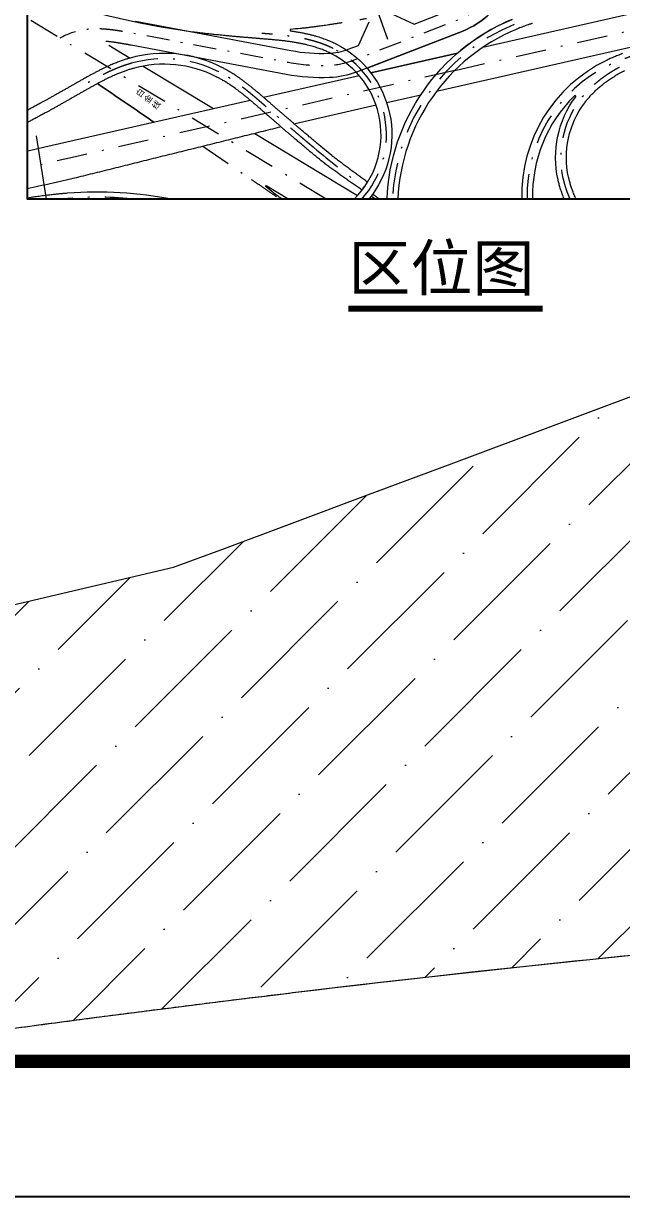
# Model space of a CAD drawing. Header units: millimetres. Extents: x 684779 to 686470, y 2544898 to 2545979.
# Drawn here: x 685716.6 to 685751.4, y 2545150.1 to 2545218.4 of the extents above; entities that cross this region are included whole.
import ezdxf

# ---------------------------------------------------------------- set-up
doc = ezdxf.new("R2010")
doc.units = ezdxf.units.MM
doc.linetypes.add('DASHDOT', pattern=[25.4, 12.7, -6.35, 0, -6.35])
doc.linetypes.add('DASHED', pattern=[0.75, 0.5, -0.25])
for name, color, linetype in [('DIM_SYMB', 3, 'Continuous'), ('PUB_TEXT', 7, 'Continuous'), ('PUB_TITLE', 4, 'Continuous')]:
    doc.layers.add(name, color=color, linetype=linetype)
for name, color, linetype, lineweight in [('JT-道路中线', 7, 'DASHDOT', 5), ('JT-道路红线', 7, 'Continuous', 5), ('YD-G1-TC', 90, 'Continuous', 5)]:
    doc.layers.add(name, color=color, linetype=linetype, lineweight=lineweight)
doc.styles.get("Standard").update_dxf_attribs({"font": ''})
doc.styles.add('宋体', font='')
doc.styles.get('Standard').set_extended_font_data('SimSun')
doc.styles.get('宋体').set_extended_font_data('SimSun')

# ---------------------------------------------------------------- blocks, each defined once
blk = doc.blocks.new('图框')
at = {"layer": 'PUB_TITLE', "color": 14}
blk.add_lwpolyline([(-2490, -114031), (123660, -114031), (123660, -24931), (-2490, -24931)], close=True, dxfattribs=at)
at = {"layer": 'PUB_TITLE', "color": 14, "const_width": 236}
blk.add_lwpolyline([(3409, -111671), (121299, -111671), (121299, -27291), (3409, -27291)], close=True, dxfattribs=at)
blk = doc.blocks.new('EFDGHBFHFGBFGBFG')
blk.add_lwpolyline([(689271.598, 2544931.071), (690048.276, 2544931.071), (690048.276, 2544331.059), (689271.598, 2544331.059)], close=True)
at = {"layer": 'JT-道路中线', "color": 1, "ltscale": 2}
blk.add_lwpolyline([(689287.334, 2544738.383), (689549.624, 2544506.432, -0.1259077), (689562.151, 2544487.971), (689572.9, 2544458.126)], format="xyb", dxfattribs=at)
at = {"layer": 'JT-道路中线', "color": 1, "ltscale": 1.5, "flags": 128}
blk.add_lwpolyline([(690048.276, 2544671.43), (689978.788, 2544642.097, 0.002727), (689977.986, 2544641.753), (689821.479, 2544573.665, -0.0058133), (689820.193, 2544573.124), (689673.186, 2544513.194, 0.131401), (689652.595, 2544497.592), (689648.341, 2544492.124, -0.1022041), (689629.639, 2544480.066), (689541.404, 2544445.948, -0.0825214), (689522.142, 2544441.957, -0.0565158), (689488.432, 2544444.432), (689359.477, 2544468.724), (689359.231, 2544468.771, 0.000075), (689358.248, 2544468.956, 0.000175), (689357.266, 2544469.14, 0.000275), (689356.283, 2544469.324, 0.000375), (689355.299, 2544469.506, 0.000475), (689354.316, 2544469.687, 0.000575), (689353.332, 2544469.865, 0.000675), (689352.348, 2544470.042, 0.000775), (689351.363, 2544470.215, 0.000875), (689350.377, 2544470.385, 0.000975), (689349.391, 2544470.551, 0.001075), (689348.404, 2544470.714, 0.001175), (689347.417, 2544470.872, 0.001275), (689346.429, 2544471.025, 0.001375), (689345.44, 2544471.172, 0.001475), (689344.45, 2544471.315, 0.001575), (689343.459, 2544471.451, 0.001675), (689342.468, 2544471.58, 0.001775), (689341.475, 2544471.703, 0.001875), (689340.482, 2544471.819, 0.001975), (689339.488, 2544471.927, 0.002075), (689338.493, 2544472.027, 0.002175), (689337.497, 2544472.118, 0.002275), (689336.5, 2544472.201, 0.002375), (689335.503, 2544472.274, 0.002475), (689334.505, 2544472.338, 0.002575), (689333.507, 2544472.391, 0.002675), (689332.507, 2544472.434, 0.002775), (689331.508, 2544472.467, 0.002875), (689330.508, 2544472.487, 0.002975), (689329.508, 2544472.497, 0.003075), (689328.508, 2544472.494, 0.003175), (689327.508, 2544472.478, 0.003275), (689326.509, 2544472.45, 0.003375), (689325.51, 2544472.408, 0.003475), (689324.511, 2544472.353, 0.003575), (689323.514, 2544472.284, 0.003675), (689322.517, 2544472.2, 0.003775), (689321.522, 2544472.101, 0.003875), (689320.529, 2544471.987, 0.003975), (689319.537, 2544471.858, 0.004075), (689318.548, 2544471.712, 0.0014024), (689318.213, 2544471.659, 0.0003253), (689318.136, 2544471.647, 0.0872514), (689298.51, 2544464.813)], format="xyb", dxfattribs=at)
at = {"layer": 'JT-道路中线', "color": 1, "ltscale": 2, "flags": 128}
for points in [[(689626.57, 2544437.993), (690048.276, 2544533.954)], [(689519.645, 2544331.059), (689271.598, 2544481.09)], [(689626.57, 2544437.993), (689604.504, 2544432.972), (689579.828, 2544427.357), (689577.168, 2544426.752), (689514.2, 2544412.423), (689429.859, 2544393.231), (689308.977, 2544365.724), (689271.598, 2544357.083)], [(689417.367, 2544374.923), (689457.648, 2544347.358)]]:
    blk.add_lwpolyline(points, dxfattribs=at)
for points in [[(689944.759, 2544490.702, -0.0002125), (689942.208, 2544489.975, -0.0002623), (689939.429, 2544489.186, -0.0002778), (689936.788, 2544488.439, -0.0002778), (689934.378, 2544487.761, -0.0002778), (689932.147, 2544487.135, -0.0002778), (689930.059, 2544486.552, -0.0002778), (689928.09, 2544486.005, -0.0002778), (689926.221, 2544485.488, -0.0002778), (689924.44, 2544484.997, -0.0002778), (689922.733, 2544484.528, -0.0002778), (689921.093, 2544484.081, -0.0002778), (689919.513, 2544483.651, -0.0002778), (689917.985, 2544483.237, -0.0002778), (689916.506, 2544482.838, -0.0002778), (689915.07, 2544482.453, -0.0001389), (689914.368, 2544482.265, -0.0105525), (689861.073, 2544469.222, -0.0001336), (689860.39, 2544469.07, -0.0002672), (689858.994, 2544468.761, -0.0002672), (689857.555, 2544468.444, -0.0002672), (689856.068, 2544468.119, -0.0002672), (689854.528, 2544467.783, -0.0002672), (689852.93, 2544467.436, -0.0002672), (689851.267, 2544467.077, -0.0002672), (689849.528, 2544466.704, -0.0002672), (689847.705, 2544466.315, -0.0002672), (689845.782, 2544465.907, -0.0002672), (689843.742, 2544465.476, -0.0002672), (689841.56, 2544465.017, -0.0002672), (689839.202, 2544464.524, -0.0002672), (689836.618, 2544463.987, -0.0002524), (689833.897, 2544463.424, -0.0002227), (689831.175, 2544462.864, -0.000193), (689828.453, 2544462.306, -0.0001633), (689825.73, 2544461.75, -0.0001336), (689823.007, 2544461.195, -0.0001039), (689820.284, 2544460.642, -0.0000742), (689817.561, 2544460.09, -0.0000445), (689814.837, 2544459.538, -0.0000148), (689812.114, 2544458.987, 0.0001936), (689808.835, 2544458.323, 0.0005807), (689805.558, 2544457.653, 0.0009679), (689802.283, 2544456.974, 0.001355), (689799.011, 2544456.279, 0.0017421), (689795.743, 2544455.564, 0.0021293), (689792.481, 2544454.824, 0.0025164), (689789.226, 2544454.053, 0.0029036), (689785.98, 2544453.248, 0.0032907), (689782.744, 2544452.402, 0.0034844), (689779.681, 2544451.557, 0.0034844), (689776.897, 2544450.747, 0.0034844), (689774.331, 2544449.961, 0.0034843), (689771.942, 2544449.193, 0.0034843), (689769.7, 2544448.437, 0.0034843), (689767.583, 2544447.691, 0.0034843), (689765.575, 2544446.951, 0.0034843), (689763.663, 2544446.216, 0.0034843), (689761.835, 2544445.484, 0.0034843), (689760.085, 2544444.755, 0.0034843), (689758.403, 2544444.027, 0.0034843), (689756.785, 2544443.299, 0.0034844), (689755.225, 2544442.572, 0.0017423), (689754.466, 2544442.207, 0.2946846), (689686.761, 2544331.059, 0.2946846)], [(689675.894, 2544476.274, 0.2907635), (689574.79, 2544331.059, 0.2907635)], [(689525.678, 2544456.121, 0.0003253), (689525.585, 2544456.167, 0.00185), (689525.051, 2544456.432, 0.004275), (689523.789, 2544457.038, 0.004175), (689522.517, 2544457.622, 0.004075), (689521.235, 2544458.186, 0.003975), (689519.945, 2544458.728, 0.003875), (689518.646, 2544459.251, 0.003775), (689517.339, 2544459.753, 0.003675), (689516.025, 2544460.236, 0.003575), (689514.704, 2544460.7, 0.003475), (689513.377, 2544461.145, 0.003375), (689512.044, 2544461.572, 0.003275), (689510.705, 2544461.981, 0.003175), (689509.361, 2544462.373, 0.003075), (689508.012, 2544462.748, 0.002975), (689506.659, 2544463.107, 0.002875), (689505.301, 2544463.45, 0.002775), (689503.94, 2544463.777, 0.002675), (689502.576, 2544464.09, 0.002575), (689501.208, 2544464.388, 0.002475), (689499.837, 2544464.673, 0.002375), (689498.463, 2544464.944, 0.002275), (689497.087, 2544465.202, 0.002175), (689495.709, 2544465.448, 0.002075), (689494.329, 2544465.683, 0.001975), (689492.947, 2544465.906, 0.001875), (689491.563, 2544466.118, 0.001775), (689490.178, 2544466.321, 0.001675), (689488.791, 2544466.514, 0.001575), (689487.403, 2544466.697, 0.001475), (689486.014, 2544466.873, 0.001375), (689484.624, 2544467.04, 0.001275), (689483.234, 2544467.2, 0.001175), (689481.842, 2544467.354, 0.001075), (689480.45, 2544467.501, 0.000975), (689479.057, 2544467.642, 0.000875), (689477.664, 2544467.778, 0.000775), (689476.27, 2544467.91, 0.000675), (689474.876, 2544468.037, 0.000575), (689473.481, 2544468.161, 0.000475), (689472.086, 2544468.282, 0.000375), (689470.691, 2544468.401, 0.000275), (689469.296, 2544468.518, 0.000175), (689467.901, 2544468.634, 0.000075), (689466.506, 2544468.749), (689466.157, 2544468.777)], [(689722.448, 2544331.059, -0.0049553), (689721.572, 2544333.124, -0.0050173), (689720.77, 2544335.124, -0.0050173), (689720.044, 2544337.045, -0.0050172), (689719.386, 2544338.899, -0.0050174), (689718.789, 2544340.692, -0.0050174), (689718.25, 2544342.431, -0.0050174), (689717.762, 2544344.121, -0.0050173), (689717.322, 2544345.766, -0.0050171), (689716.928, 2544347.371, -0.0025083), (689716.747, 2544348.159, -0.2202234), (689730.943, 2544413.854, -0.0048957), (689731.905, 2544415.104, -0.0097924), (689733.947, 2544417.6, -0.0097931), (689736.151, 2544420.089, -0.009793), (689738.526, 2544422.568, -0.009793), (689741.083, 2544425.036, -0.0097929), (689743.835, 2544427.491, -0.0097929), (689746.797, 2544429.932, -0.0097929), (689749.988, 2544432.359, -0.0097929), (689753.433, 2544434.771, -0.0097928), (689757.161, 2544437.17, -0.0097928), (689761.212, 2544439.557, -0.0097927), (689765.641, 2544441.938, -0.0097927), (689770.522, 2544444.321, -0.0097927), (689775.97, 2544446.721, -0.0092488), (689781.797, 2544449.027, -0.0081608), (689787.701, 2544451.129, -0.0070727), (689793.667, 2544453.049, -0.0059845), (689799.681, 2544454.814, -0.0048964), (689805.731, 2544456.447, -0.0038083), (689811.809, 2544457.975, -0.0027202), (689817.907, 2544459.423, -0.0016321), (689824.017, 2544460.818, -0.0005441), (689830.134, 2544462.186, 0.0000192), (689833.641, 2544462.968, 0.0000576), (689837.149, 2544463.751, 0.000096), (689840.656, 2544464.535, 0.0001344), (689844.164, 2544465.32, 0.0001728), (689847.67, 2544466.108, 0.0002112), (689851.176, 2544466.898, 0.0002496), (689854.682, 2544467.692, 0.000288), (689858.186, 2544468.489, 0.0003264), (689861.689, 2544469.291, 0.0001788), (689863.411, 2544469.686)], [(689549.245, 2544331.059, 0.4952338), (689525.678, 2544456.121)], [(689430.486, 2544436.779, 0.1884559), (689358.042, 2544443.943)], [(689358.042, 2544443.943, 0.0003254), (689357.917, 2544443.907, 0.0022719), (689357.033, 2544443.653, 0.003375), (689355.692, 2544443.251, 0.003275), (689354.356, 2544442.832, 0.003175), (689353.026, 2544442.395, 0.003075), (689351.701, 2544441.942, 0.002975), (689350.383, 2544441.472, 0.002875), (689349.069, 2544440.987, 0.002775), (689347.761, 2544440.488, 0.002675), (689346.459, 2544439.974, 0.002575), (689345.162, 2544439.446, 0.002475), (689343.871, 2544438.906, 0.002375), (689342.585, 2544438.352, 0.002275), (689341.304, 2544437.787, 0.002175), (689340.028, 2544437.211, 0.002075), (689338.757, 2544436.624, 0.001975), (689337.491, 2544436.026, 0.001875), (689336.23, 2544435.419, 0.001775), (689334.973, 2544434.803, 0.001675), (689333.72, 2544434.178, 0.001575), (689332.471, 2544433.544, 0.001475), (689331.227, 2544432.903, 0.001375), (689329.986, 2544432.256, 0.001275), (689328.748, 2544431.601, 0.001175), (689327.514, 2544430.941, 0.001075), (689326.282, 2544430.274, 0.000975), (689325.053, 2544429.603, 0.000875), (689323.827, 2544428.928, 0.000775), (689322.603, 2544428.248, 0.000675), (689321.381, 2544427.565, 0.000575), (689320.161, 2544426.878, 0.000475), (689318.942, 2544426.19, 0.000375), (689317.725, 2544425.499, 0.000275), (689316.508, 2544424.806, 0.000175), (689315.292, 2544424.112, 0.000075), (689314.076, 2544423.418), (689313.772, 2544423.245)], [(689469.844, 2544407.81), (689469.58, 2544408.04, 0.000075), (689468.524, 2544408.959, 0.000175), (689467.467, 2544409.878, 0.000275), (689466.41, 2544410.795, 0.000375), (689465.351, 2544411.711, 0.000475), (689464.291, 2544412.625, 0.000575), (689463.229, 2544413.537, 0.000675), (689462.164, 2544414.447, 0.000775), (689461.097, 2544415.353, 0.000875), (689460.027, 2544416.256, 0.000975), (689458.954, 2544417.154, 0.001075), (689457.876, 2544418.049, 0.001175), (689456.795, 2544418.938, 0.001275), (689455.71, 2544419.823, 0.001375), (689454.62, 2544420.701, 0.001475), (689453.525, 2544421.573, 0.001575), (689452.424, 2544422.439, 0.001675), (689451.318, 2544423.297, 0.001775), (689450.206, 2544424.148, 0.001875), (689449.088, 2544424.99, 0.001975), (689447.964, 2544425.824, 0.002075), (689446.833, 2544426.649, 0.002175), (689445.694, 2544427.464, 0.002275), (689444.549, 2544428.269, 0.002375), (689443.396, 2544429.063, 0.002475), (689442.236, 2544429.846, 0.002575), (689441.067, 2544430.618, 0.002675), (689439.891, 2544431.377, 0.002775), (689438.706, 2544432.123, 0.002875), (689437.513, 2544432.856, 0.002975), (689436.312, 2544433.574, 0.003075), (689435.102, 2544434.278, 0.003175), (689433.883, 2544434.967, 0.003275), (689432.655, 2544435.64, 0.003375), (689431.419, 2544436.297, 0.0022719), (689430.602, 2544436.719, 0.0003254), (689430.486, 2544436.779)], [(689509.379, 2544373.906, -0.0001052), (689508.992, 2544374.229, -0.0002202), (689508.163, 2544374.92, -0.00096), (689504.332, 2544378.132, -0.00086), (689500.512, 2544381.358, -0.00076), (689496.702, 2544384.596, -0.00066), (689492.902, 2544387.846, -0.00056), (689489.109, 2544391.104, -0.00046), (689485.324, 2544394.37, -0.00036), (689481.543, 2544397.643, -0.00026), (689477.767, 2544400.92, -0.00016), (689473.993, 2544404.2, -0.00006), (689470.221, 2544407.482), (689469.844, 2544407.81)], [(689509.379, 2544373.906, 0.0111321), (689551.186, 2544340.638)], [(689457.648, 2544347.358), (689458.061, 2544347.076, -0.0000566), (689464.333, 2544342.783, -0.0001566), (689470.603, 2544338.488, -0.0002566), (689476.869, 2544334.188, -0.0002591), (689481.418, 2544331.059, -0.0002591)], [(689361.273, 2544331.059, 0.043915), (689305.173, 2544331.656)], [(689558.374, 2544335.218, 0.0014519), (689563.965, 2544331.059, 0.0014519)]]:
    blk.add_lwpolyline(points, format="xyb", dxfattribs=at)
at = {"layer": 'JT-道路红线'}
blk.add_line((689611.479, 2544420.7), (689943.257, 2544496.2), dxfattribs=at)
blk.add_lwpolyline([(689312.961, 2544729.069), (689556.248, 2544513.923, -0.1259077), (689571.559, 2544491.36), (689573.757, 2544485.257), (689592.831, 2544476.555), (689626.032, 2544489.393, 0.0986443), (689640.878, 2544498.817), (689644.702, 2544503.732, -0.131401), (689669.411, 2544522.454), (689803.852, 2544577.261), (689806.839, 2544593.225), (689620.267, 2544769.484), (689469.126, 2544893.386), (689447.191, 2544892.024), (689312.06, 2544749.878)], format="xyb", close=True, dxfattribs=at)
for points in [[(689555.098, 2544478.042), (689546.19, 2544458.52), (689537.798, 2544455.275, -0.0825214), (689521.746, 2544451.949, -0.0565158), (689490.283, 2544454.259), (689361.328, 2544478.552)], [(689655.841, 2544485.479, -0.1049075), (689633.245, 2544470.739), (689545.011, 2544436.621, -0.0825214), (689522.539, 2544431.965, -0.0565158), (689486.58, 2544434.605), (689357.626, 2544458.897), (689357.38, 2544458.944, 0.000075), (689356.4, 2544459.128, 0.000175), (689355.424, 2544459.311, 0.000275), (689354.452, 2544459.493, 0.000375), (689353.483, 2544459.672, 0.000475), (689352.518, 2544459.85, 0.000575), (689351.557, 2544460.024, 0.000675), (689350.599, 2544460.196, 0.000775), (689349.645, 2544460.364, 0.000875), (689348.694, 2544460.528, 0.000975), (689347.746, 2544460.687, 0.001075), (689346.802, 2544460.843, 0.001175), (689345.861, 2544460.993, 0.001275), (689344.923, 2544461.139, 0.001375), (689343.989, 2544461.278, 0.001475), (689343.057, 2544461.412, 0.001575), (689342.129, 2544461.54, 0.001675), (689341.204, 2544461.661, 0.001775), (689340.282, 2544461.775, 0.001875), (689339.363, 2544461.882, 0.001975), (689338.447, 2544461.981, 0.002075), (689337.535, 2544462.073, 0.00203), (689336.687, 2544462.151)], [(689727.376, 2544331.059, -0.0042034), (689726.584, 2544332.833, -0.0050173), (689725.732, 2544334.84, -0.0050173), (689724.963, 2544336.757, -0.0050173), (689724.269, 2544338.594, -0.0050172), (689723.641, 2544340.362, -0.0050174), (689723.073, 2544342.069, -0.0050174), (689722.56, 2544343.722, -0.0050174), (689722.098, 2544345.325, -0.0050173), (689721.682, 2544346.883, -0.0050171), (689721.309, 2544348.4, -0.0025083), (689721.138, 2544349.144, -0.2202234), (689734.535, 2544411.144, -0.0048957), (689735.444, 2544412.324, -0.0097924), (689737.374, 2544414.683, -0.0097931), (689739.461, 2544417.04, -0.009793), (689741.714, 2544419.392, -0.009793), (689744.144, 2544421.737, -0.0097929), (689746.764, 2544424.075, -0.0097929), (689749.59, 2544426.404, -0.0097929), (689752.641, 2544428.724, -0.0097929), (689755.942, 2544431.035, -0.0097928), (689759.521, 2544433.338, -0.0097928), (689763.421, 2544435.636, -0.0097927), (689767.694, 2544437.934, -0.0097927)], [(689543.033, 2544331.059, 0.5125062), (689523.661, 2544452.098, 0.0026581), (689522.936, 2544452.457, 0.0053166), (689521.441, 2544453.167, 0.0053168), (689519.882, 2544453.868, 0.0053168), (689518.254, 2544454.558, 0.0053167), (689516.551, 2544455.238, 0.005317), (689514.766, 2544455.907, 0.0053168), (689512.889, 2544456.565, 0.0053168), (689510.911, 2544457.211, 0.0053168), (689508.818, 2544457.847, 0.0053168), (689506.592, 2544458.471, 0.0053168), (689504.212, 2544459.084, 0.0053167), (689501.648, 2544459.686, 0.0053167), (689498.857, 2544460.28, 0.0053167), (689495.776, 2544460.867, 0.0050214), (689492.51, 2544461.419, 0.0044307), (689489.224, 2544461.911, 0.00384), (689485.919, 2544462.35, 0.0032492), (689482.598, 2544462.744, 0.0026584), (689479.262, 2544463.099, 0.0020677), (689475.912, 2544463.424, 0.0014769), (689472.549, 2544463.725, 0.0008861), (689469.175, 2544464.012, 0.0002954), (689465.788, 2544464.292, -0.0000367), (689462.629, 2544464.552, -0.00011), (689459.469, 2544464.813, -0.0001834), (689456.308, 2544465.076, -0.0002567), (689453.145, 2544465.342, -0.0003301), (689449.982, 2544465.612, -0.0004035), (689446.817, 2544465.887, -0.0004768), (689443.652, 2544466.167, -0.0005502), (689440.486, 2544466.453, -0.0006235), (689437.32, 2544466.748, -0.0006602), (689434.311, 2544467.035, -0.0006602), (689431.566, 2544467.305, -0.0006602), (689429.024, 2544467.561, -0.0006602), (689426.647, 2544467.807, -0.0006602), (689424.406, 2544468.045, -0.0006602), (689422.28, 2544468.277, -0.0006602), (689420.254, 2544468.503, -0.0006602), (689418.313, 2544468.725, -0.0006602), (689416.449, 2544468.943, -0.0006602), (689414.653, 2544469.158, -0.0006602), (689412.918, 2544469.37, -0.0006602), (689411.239, 2544469.58, -0.0006602), (689409.61, 2544469.788, -0.0003301), (689408.812, 2544469.891, -0.0587236), (689271.598, 2544504.478)], [(689691.09, 2544477.112, 0.0030864), (689688.776, 2544476.339, 0.0030864), (689686.564, 2544475.569, 0.0030864), (689684.444, 2544474.802, 0.0030864), (689682.407, 2544474.036, 0.0030864), (689680.446, 2544473.271, 0.0030863), (689678.554, 2544472.506, 0.0015431), (689677.633, 2544472.123, 0.2904419), (689579.294, 2544331.059, 0.2904419)], [(689570.286, 2544331.059, -0.2910679), (689674.155, 2544480.424, -0.0015433)], [(689553.181, 2544480.992, 0.0000241), (689550.443, 2544480.525, -0.0000507), (689547.564, 2544480.034, -0.0001521)], [(689533.157, 2544477.619, -0.0006591), (689530.272, 2544477.153, -0.0007604), (689527.385, 2544476.694, -0.0008619), (689524.496, 2544476.245, -0.0009125), (689521.75, 2544475.828, -0.0009126), (689519.243, 2544475.456, -0.0009125), (689516.921, 2544475.121, -0.0009125), (689514.747, 2544474.815, -0.0009125), (689512.697, 2544474.534, -0.0009125), (689510.751, 2544474.275, -0.0009125), (689508.895, 2544474.034, -0.0009125), (689507.116, 2544473.81, -0.0009125), (689505.407, 2544473.601, -0.0009125), (689503.759, 2544473.406, -0.0009125), (689502.166, 2544473.224, -0.0009125), (689500.623, 2544473.052, -0.0009126), (689499.126, 2544472.891, -0.0004563), (689498.393, 2544472.815, -0.0051061), (689490.238, 2544472.054, 0.8950025), (689490.205, 2544470.861, -0.0003046), (689490.478, 2544470.823, -0.0044307), (689493.922, 2544470.308, -0.0050214), (689497.366, 2544469.725, -0.0053167), (689500.635, 2544469.102, -0.0053166), (689503.614, 2544468.469, -0.0053167), (689506.365, 2544467.822, -0.0053168), (689508.93, 2544467.162, -0.0053168), (689511.34, 2544466.486, -0.0053168), (689513.616, 2544465.795, -0.0053168), (689515.776, 2544465.089, -0.0053168), (689517.834, 2544464.368, -0.0053168), (689519.798, 2544463.632, -0.005317), (689521.679, 2544462.881, -0.0053167), (689523.483, 2544462.116, -0.0053168), (689525.217, 2544461.337, -0.0053165), (689526.885, 2544460.544, -0.002658), (689527.696, 2544460.143, -0.4806834), (689555.177, 2544331.059)], [(689674.155, 2544480.424, 0.0791132), (689628.839, 2544452.355), (689556.902, 2544435.985, 0.0152118), (689553.658, 2544439.964), (689633.245, 2544470.739, 0.1049075), (689655.841, 2544485.479)], [(689766.057, 2544451.924, 0.0034843), (689763.99, 2544451.163, 0.0034843), (689762.019, 2544450.405, 0.0034843), (689760.134, 2544449.65, 0.0034843), (689758.325, 2544448.897, 0.0034843), (689756.586, 2544448.144, 0.0034843), (689754.911, 2544447.39, 0.0034844), (689753.294, 2544446.636, 0.0017423), (689752.507, 2544446.258, 0.2944289), (689682.259, 2544331.059, 0.2944289)], [(689524.429, 2544367.364, -0.003294), (689512.259, 2544377.364, -0.0001507), (689511.702, 2544377.828, -0.0003014), (689510.563, 2544378.779, -0.0003014), (689509.39, 2544379.76, -0.0003014), (689508.18, 2544380.776, -0.0003014), (689506.928, 2544381.828, -0.0003014), (689505.631, 2544382.922, -0.0003014), (689504.281, 2544384.063, -0.0003014), (689502.873, 2544385.256, -0.0003014), (689501.397, 2544386.509, -0.0003014), (689499.843, 2544387.832, -0.0003014), (689498.195, 2544389.238, -0.0003014), (689496.435, 2544390.744, -0.0003014), (689494.536, 2544392.373, -0.0003014), (689492.456, 2544394.161, -0.0002847), (689490.268, 2544396.047, -0.0002512), (689488.081, 2544397.935, -0.0002177), (689485.896, 2544399.826, -0.0001842), (689483.712, 2544401.719, -0.0001507), (689481.528, 2544403.613, -0.0001172), (689479.346, 2544405.51, -0.0000837), (689477.163, 2544407.407, -0.0000502), (689474.981, 2544409.306, -0.0000167), (689472.798, 2544411.205, 0.000189), (689470.742, 2544412.993, 0.0005671), (689468.678, 2544414.784, 0.0009452), (689466.603, 2544416.572, 0.0013233), (689464.515, 2544418.355, 0.0017014), (689462.41, 2544420.13, 0.0020795), (689460.288, 2544421.893, 0.0024576), (689458.144, 2544423.642, 0.0028357), (689455.976, 2544425.372, 0.0032138), (689453.782, 2544427.079, 0.0034029), (689451.672, 2544428.677, 0.0034029), (689449.722, 2544430.112, 0.0034028), (689447.896, 2544431.419, 0.003403), (689446.168, 2544432.619, 0.0034027), (689444.521, 2544433.731, 0.0034029), (689442.942, 2544434.766, 0.0034029), (689441.421, 2544435.733, 0.0034028), (689439.95, 2544436.641, 0.0034028), (689438.523, 2544437.495, 0.0034028), (689437.134, 2544438.3, 0.0034028), (689435.781, 2544439.061, 0.0034028), (689434.459, 2544439.78, 0.0034029), (689433.165, 2544440.461, 0.0017016), (689432.528, 2544440.788, 0.188456), (689356.825, 2544448.275, 0.0017016), (689356.136, 2544448.079, 0.0034029), (689354.734, 2544447.664, 0.0034028), (689353.297, 2544447.218, 0.0034028), (689351.82, 2544446.737, 0.0034028), (689350.301, 2544446.219, 0.0034028), (689348.735, 2544445.661, 0.0034028), (689347.114, 2544445.059, 0.0034028), (689345.433, 2544444.408, 0.0034028), (689343.682, 2544443.703, 0.0034028), (689341.849, 2544442.936, 0.0034029), (689339.919, 2544442.097, 0.0034029), (689337.873, 2544441.173, 0.0034029), (689335.68, 2544440.148, 0.0034029), (689333.297, 2544438.994, 0.0032138), (689330.812, 2544437.749, 0.0028357), (689328.347, 2544436.478, 0.0024576), (689325.902, 2544435.183, 0.0020795), (689323.475, 2544433.87, 0.0017014), (689321.064, 2544432.541, 0.0013233), (689318.667, 2544431.201, 0.0009452), (689316.282, 2544429.854, 0.0005671), (689313.907, 2544428.503, 0.000189), (689311.54, 2544427.152, -0.0000328), (689309.078, 2544425.746, -0.0000985), (689306.617, 2544424.341, -0.0001641), (689304.156, 2544422.938, -0.0002297), (689301.695, 2544421.538, -0.0002954), (689299.234, 2544420.141, -0.000361), (689296.772, 2544418.747, -0.0004267), (689294.308, 2544417.358, -0.0004923), (689291.844, 2544415.974, -0.0005579), (689289.377, 2544414.596, -0.0005908), (689287.032, 2544413.293, -0.0005908), (689284.89, 2544412.11, -0.0005908), (689282.905, 2544411.019, -0.0005908), (689281.047, 2544410.004, -0.0005908), (689279.294, 2544409.051, -0.0005908), (689277.629, 2544408.152, -0.0005908), (689276.041, 2544407.298, -0.0005908), (689274.518, 2544406.485, -0.0005908), (689273.054, 2544405.707, -0.0005908), (689271.641, 2544404.961, -0.0000185), (689271.598, 2544404.939, -0.0000185)], [(689518.762, 2544360.372, -0.003294), (689506.5, 2544370.448, -0.0001507), (689505.938, 2544370.916, -0.0003014), (689504.791, 2544371.873, -0.0003014), (689503.61, 2544372.862, -0.0003014), (689502.391, 2544373.884, -0.0003014), (689501.131, 2544374.944, -0.0003014), (689499.826, 2544376.045, -0.0003014), (689498.468, 2544377.192, -0.0003014), (689497.051, 2544378.392, -0.0003014), (689495.567, 2544379.653, -0.0003014), (689494.004, 2544380.983, -0.0003014), (689492.349, 2544382.396, -0.0003014), (689490.581, 2544383.909, -0.0003014), (689488.673, 2544385.545, -0.0003014), (689486.584, 2544387.34, -0.0002847), (689484.388, 2544389.232, -0.0002512), (689482.195, 2544391.127, -0.0002177), (689480.004, 2544393.022, -0.0001842), (689477.815, 2544394.92, -0.0001507), (689475.628, 2544396.818, -0.0001172), (689473.442, 2544398.717, -0.0000837), (689471.257, 2544400.616, -0.0000502), (689469.073, 2544402.516, -0.0000168), (689466.89, 2544404.416, 0.0001891), (689464.838, 2544406.2, 0.0005671), (689462.789, 2544407.977, 0.0009452), (689460.74, 2544409.743, 0.0013233), (689458.688, 2544411.496, 0.0017014), (689456.631, 2544413.231, 0.0020795), (689454.566, 2544414.947, 0.0024576), (689452.49, 2544416.639, 0.0028357), (689450.402, 2544418.305, 0.0032137), (689448.3, 2544419.942, 0.0034027), (689446.287, 2544421.466, 0.0034027), (689444.436, 2544422.828, 0.0034027), (689442.71, 2544424.063, 0.0034027), (689441.083, 2544425.194, 0.0034028), (689439.537, 2544426.237, 0.0034028), (689438.061, 2544427.204, 0.0034027), (689436.643, 2544428.106, 0.0034028), (689435.276, 2544428.949, 0.0034027), (689433.954, 2544429.74, 0.0034028), (689432.672, 2544430.484, 0.0034028), (689431.425, 2544431.185, 0.0034028), (689430.211, 2544431.846, 0.0034027), (689429.026, 2544432.47, 0.0017012), (689428.443, 2544432.769, 0.1884558), (689359.26, 2544439.611, 0.0017012), (689358.63, 2544439.431, 0.0034026), (689357.346, 2544439.051, 0.0034028), (689356.025, 2544438.641, 0.0034028), (689354.666, 2544438.198, 0.0034028), (689353.263, 2544437.72, 0.0034028), (689351.811, 2544437.203, 0.0034027), (689350.306, 2544436.644, 0.0034027), (689348.739, 2544436.038, 0.0034028), (689347.101, 2544435.378, 0.0034027), (689345.381, 2544434.658, 0.0034027), (689343.564, 2544433.868, 0.0034027), (689341.629, 2544432.995, 0.0034027), (689339.548, 2544432.021, 0.0034027), (689337.276, 2544430.921, 0.0032137), (689334.893, 2544429.728, 0.0028357), (689332.519, 2544428.503, 0.0024576), (689330.153, 2544427.25, 0.0020795), (689327.792, 2544425.972, 0.0017014), (689325.434, 2544424.673, 0.0013233), (689323.079, 2544423.357, 0.0009452), (689320.723, 2544422.026, 0.0005671), (689318.366, 2544420.685, 0.0001891), (689316.005, 2544419.337, -0.0000328), (689313.541, 2544417.931, -0.0000985), (689311.077, 2544416.524, -0.0001641), (689308.611, 2544415.118, -0.0002297), (689306.143, 2544413.714, -0.0002954), (689303.672, 2544412.311, -0.000361), (689301.199, 2544410.911, -0.0004267), (689298.722, 2544409.515, -0.0004923), (689296.242, 2544408.122, -0.0005579), (689293.757, 2544406.734, -0.0005908), (689291.394, 2544405.421, -0.0005908), (689289.233, 2544404.227, -0.0005908), (689287.23, 2544403.126, -0.0005908), (689285.353, 2544402.101, -0.0005908), (689283.581, 2544401.138, -0.0005908), (689281.898, 2544400.229, -0.0005908), (689280.29, 2544399.365, -0.0005908), (689278.749, 2544398.542, -0.0005908), (689277.266, 2544397.754, -0.0005908), (689275.835, 2544396.998, -0.0005908), (689274.45, 2544396.271, -0.0005908), (689273.107, 2544395.57, -0.0005908), (689271.803, 2544394.893, -0.0000946), (689271.598, 2544394.787, -0.0000946)], [(689717.557, 2544331.059, -0.0008015), (689717.412, 2544331.407, -0.0050175), (689716.577, 2544333.491, -0.0050174), (689715.819, 2544335.497, -0.0050175), (689715.13, 2544337.436, -0.0050175), (689714.505, 2544339.314, -0.0050174), (689713.939, 2544341.14, -0.0050175), (689713.426, 2544342.916, -0.0050175), (689712.963, 2544344.649, -0.0050176), (689712.548, 2544346.341, -0.0025091), (689712.357, 2544347.174, -0.218495), (689727.016, 2544416.118, 0.9236676), (689726.116, 2544416.906, 0.2093368), (689691.262, 2544331.059)], [(689271.598, 2544371.061, -0.0000819), (689276.585, 2544372.198, -0.0000519), (689286.068, 2544374.356), (689456.69, 2544413.182)], [(689482.269, 2544391.062), (689480.924, 2544390.728), (689478.983, 2544390.245), (689477.041, 2544389.762), (689475.1, 2544389.279), (689473.159, 2544388.797), (689471.218, 2544388.314), (689469.276, 2544387.831), (689467.335, 2544387.348), (689465.394, 2544386.866), (689463.452, 2544386.383), (689461.511, 2544385.9), (689459.57, 2544385.417), (689457.629, 2544384.935), (689455.687, 2544384.452), (689453.746, 2544383.969), (689451.805, 2544383.486), (689449.863, 2544383.004), (689447.922, 2544382.521), (689445.981, 2544382.038), (689444.04, 2544381.555), (689442.098, 2544381.073), (689440.157, 2544380.59), (689438.216, 2544380.107), (689436.274, 2544379.624), (689434.333, 2544379.142), (689432.392, 2544378.659), (689430.451, 2544378.176), (689428.509, 2544377.693), (689426.568, 2544377.211), (689424.627, 2544376.728), (689422.686, 2544376.245), (689420.744, 2544375.762), (689418.803, 2544375.28), (689416.862, 2544374.797), (689414.92, 2544374.314), (689412.979, 2544373.831), (689411.038, 2544373.349), (689409.097, 2544372.866), (689407.155, 2544372.383), (689405.214, 2544371.9), (689403.273, 2544371.418), (689401.331, 2544370.935), (689399.39, 2544370.452), (689397.449, 2544369.969), (689395.508, 2544369.487), (689393.566, 2544369.004), (689391.625, 2544368.521), (689389.684, 2544368.038), (689387.742, 2544367.556), (689385.801, 2544367.073), (689383.86, 2544366.59), (689381.919, 2544366.107), (689379.977, 2544365.625), (689378.036, 2544365.142), (689376.095, 2544364.659), (689374.153, 2544364.176), (689372.212, 2544363.694), (689370.271, 2544363.211), (689368.33, 2544362.728), (689366.388, 2544362.245), (689364.447, 2544361.763), (689362.506, 2544361.28), (689360.565, 2544360.797), (689358.623, 2544360.314), (689356.682, 2544359.832), (689354.741, 2544359.349), (689352.799, 2544358.866), (689350.858, 2544358.383), (689348.917, 2544357.901), (689346.976, 2544357.418), (689345.034, 2544356.935), (689343.093, 2544356.452), (689341.152, 2544355.97), (689339.21, 2544355.487), (689337.269, 2544355.004), (689335.328, 2544354.521), (689333.387, 2544354.039), (689331.445, 2544353.556), (689329.504, 2544353.073), (689327.563, 2544352.59), (689325.621, 2544352.108), (689323.68, 2544351.625), (689321.739, 2544351.142), (689319.798, 2544350.659), (689317.856, 2544350.177), (689315.915, 2544349.694), (689313.974, 2544349.211), (689312.033, 2544348.728), (689292.89, 2544344.372, 0.0000519), (689283.413, 2544342.215, 0.0001558), (689273.945, 2544340.056, 0.0000644), (689271.598, 2544339.52, 0.0000644)], [(689524.401, 2544367.387, 0.000417), (689525.985, 2544366.178, 0.000417), (689527.572, 2544364.971, 0.000417), (689529.161, 2544363.768, 0.000417), (689530.751, 2544362.567, 0.000417), (689532.343, 2544361.368, 0.000417), (689533.938, 2544360.173, 0.000417), (689535.534, 2544358.98, 0.000417), (689537.132, 2544357.79, 0.000417), (689538.732, 2544356.603, 0.000417), (689540.334, 2544355.418, 0.000417), (689541.938, 2544354.236, 0.000417), (689543.544, 2544353.057, 0.000417), (689545.151, 2544351.88, 0.000417), (689546.761, 2544350.707, 0.000417), (689548.372, 2544349.536, 0.000417), (689549.986, 2544348.367, 0.000417), (689551.601, 2544347.202, 0.000417), (689553.218, 2544346.039, 0.0002697), (689554.265, 2544345.289, 0.0002697)], [(689549.626, 2544338.538, -0.0003522), (689548.23, 2544339.495, -0.0004177), (689546.576, 2544340.632, -0.0004177), (689544.924, 2544341.772, -0.0004177), (689543.273, 2544342.914, -0.0004177), (689541.625, 2544344.06, -0.0004177), (689539.978, 2544345.208, -0.0004177), (689538.333, 2544346.36, -0.0004177), (689536.689, 2544347.514, -0.0004177), (689535.048, 2544348.671, -0.0004177), (689533.408, 2544349.831, -0.0004177), (689531.77, 2544350.993, -0.0004177), (689530.134, 2544352.159, -0.0004177), (689528.5, 2544353.327, -0.0004177), (689526.867, 2544354.498, -0.0004177), (689525.237, 2544355.672, -0.0004177), (689523.608, 2544356.849, -0.0004177), (689521.981, 2544358.028, -0.0004177), (689520.356, 2544359.211, -0.0004177), (689518.733, 2544360.396)], [(689483.181, 2544331.059, 0.0000733), (689482.034, 2544331.849, 0.0001515), (689479.39, 2544333.669, 0.0000906), (689477.596, 2544334.901), (689469.746, 2544341.136, -0.9720194), (689470.396, 2544342.144), (689488.723, 2544331.059)], [(689271.598, 2544331.997, -0.0000207), (689271.671, 2544332.012, -0.0006205), (689273.646, 2544332.405, -0.00068), (689275.622, 2544332.793), (689275.622, 2544332.793, -0.0007216), (689277.609, 2544333.076, -0.000982), (689280.067, 2544333.418, -0.0010718), (689282.529, 2544333.75, -0.0011168), (689284.902, 2544334.06, -0.0011168), (689287.117, 2544334.339, -0.0011168), (689289.204, 2544334.592, -0.0011168), (689291.183, 2544334.823, -0.0011168), (689293.069, 2544335.035, -0.0011168), (689294.874, 2544335.229, -0.0011168), (689296.608, 2544335.408, -0.0011168), (689298.279, 2544335.573, -0.0011168), (689299.894, 2544335.725, -0.0011168), (689301.458, 2544335.865, -0.0011167), (689302.976, 2544335.995, -0.0014056), (689304.826, 2544336.143, -0.0677294), (689392.19, 2544331.059, -0.0677294)], [(689560.69, 2544331.059, -0.0002088), (689559.856, 2544331.616, -0.0004177), (689558.19, 2544332.733, -0.0002774), (689557.085, 2544333.476)]]:
    blk.add_lwpolyline(points, format="xyb", dxfattribs=at)
for points in [[(689912.319, 2544516.861), (689649.89, 2544457.145)], [(689339.032, 2544459), (689356.783, 2544448.263)], [(689556.902, 2544435.985), (689628.839, 2544452.355)], [(689367.809, 2544441.594), (689426.238, 2544406.252)], [(689467.646, 2544415.675), (689547.124, 2544433.76)], [(689569.996, 2544411.274), (689598.358, 2544417.728)], [(689492.966, 2544393.722), (689494.095, 2544394.003), (689561.173, 2544409.267)], [(689287.487, 2544331.059), (689279.043, 2544383.558)], [(689460.359, 2544385.614), (689545.786, 2544333.942)]]:
    blk.add_lwpolyline(points, dxfattribs=at)
blk.add_lwpolyline([(689329.799, 2544427.06), (689331.246, 2544426.068), (689332.898, 2544424.935), (689334.55, 2544423.802), (689336.202, 2544422.669), (689337.854, 2544421.535), (689339.506, 2544420.402), (689341.158, 2544419.269), (689342.81, 2544418.136), (689344.462, 2544417.003), (689346.114, 2544415.87), (689347.766, 2544414.736), (689349.418, 2544413.603), (689351.07, 2544412.47), (689352.722, 2544411.337), (689354.374, 2544410.204), (689356.026, 2544409.071), (689357.678, 2544407.937), (689359.33, 2544406.804), (689360.982, 2544405.671), (689362.634, 2544404.538), (689364.286, 2544403.405), (689365.938, 2544402.272), (689367.59, 2544401.138), (689369.242, 2544400.005), (689370.894, 2544398.872), (689372.546, 2544397.739), (689374.198, 2544396.606), (689375.85, 2544395.473), (689376.601, 2544394.957), (689375.85, 2544395.473), (689374.198, 2544396.606), (689372.546, 2544397.739), (689370.894, 2544398.872), (689369.242, 2544400.005), (689367.59, 2544401.138), (689365.938, 2544402.272), (689364.286, 2544403.405), (689362.634, 2544404.538), (689360.982, 2544405.671), (689359.33, 2544406.804), (689357.678, 2544407.937), (689356.026, 2544409.071), (689354.374, 2544410.204), (689352.722, 2544411.337), (689351.07, 2544412.47), (689349.418, 2544413.603), (689347.766, 2544414.736), (689346.114, 2544415.87), (689344.462, 2544417.003), (689342.81, 2544418.136), (689341.158, 2544419.269), (689339.506, 2544420.402), (689337.854, 2544421.535), (689336.202, 2544422.669), (689334.55, 2544423.802), (689332.898, 2544424.935), (689331.246, 2544426.068)], close=True, dxfattribs=at)
at = {"linetype": 'DASHED', "insert": (689361.194, 2544418.009, -9994.4), "char_height": 5, "width": 22.03576, "attachment_point": 1, "rotation": 53.28192}
blk.add_mtext('白\\P金\\P线', dxfattribs=at)

msp = doc.modelspace()

# ---------------------------------------------------------------- hatches: boundary and pattern name
at = {"layer": 'YD-G1-TC'}
h = msp.add_hatch(dxfattribs=at)
h.set_pattern_fill('ANSI36', color=251, scale=2)
h.set_pattern_definition([(45, (464.4707, 0), (1.6837980227, 6.1739260832), [7.9375, -1.5875, 0, -1.5875])])
h.paths.add_polyline_path([(685711.724, 2545183.537), (685711.724, 2545159.309), (685711.962, 2545159.342), (685712.553, 2545159.423), (685713.134, 2545159.502), (685713.714, 2545159.581), (685714.294, 2545159.659), (685714.874, 2545159.738), (685715.37, 2545159.805), (685715.865, 2545159.871), (685716.361, 2545159.938), (685716.857, 2545160.004), (685717.384, 2545160.075), (685717.911, 2545160.145), (685718.438, 2545160.215), (685718.965, 2545160.284), (685719.436, 2545160.347), (685720.579, 2545160.497), (685722.307, 2545160.722), (685723.801, 2545160.915), (685725.055, 2545161.075), (685726.264, 2545161.228), (685727.468, 2545161.379), (685728.707, 2545161.534), (685729.622, 2545161.647), (685730.15, 2545161.712), (685731.294, 2545161.851), (685732.626, 2545162.012), (685736.022, 2545162.414), (685739.357, 2545162.798), (685742.694, 2545163.171), (685746.031, 2545163.532), (685749.37, 2545163.882), (685752.711, 2545164.222), (685756.052, 2545164.55), (685759.394, 2545164.867), (685762.737, 2545165.172), (685766.082, 2545165.467), (685769.427, 2545165.75), (685772.773, 2545166.023), (685776.121, 2545166.284), (685779.467, 2545166.534), (685779.492, 2545166.536), (685779.517, 2545166.537), (685779.542, 2545166.539), (685779.567, 2545166.541), (685779.591, 2545166.543), (685779.616, 2545166.545), (685779.641, 2545166.547), (685779.666, 2545166.548), (685779.691, 2545166.55), (685779.716, 2545166.552), (685779.741, 2545166.554), (685779.766, 2545166.556), (685779.79, 2545166.557), (685779.815, 2545166.559), (685779.84, 2545166.561), (685779.865, 2545166.563), (685779.89, 2545166.565), (685779.915, 2545166.566), (685779.94, 2545166.568), (685779.965, 2545166.57), (685779.989, 2545166.572), (685780.014, 2545166.574), (685780.039, 2545166.575), (685780.064, 2545166.577), (685780.089, 2545166.579), (685780.114, 2545166.581), (685780.139, 2545166.583), (685780.164, 2545166.584), (685780.188, 2545166.586), (685780.213, 2545166.588), (685780.238, 2545166.59), (685780.263, 2545166.592), (685780.288, 2545166.593), (685780.313, 2545166.595), (685780.338, 2545166.597), (685780.362, 2545166.599), (685780.387, 2545166.601), (685780.412, 2545166.602), (685780.437, 2545166.604), (685780.462, 2545166.606), (685780.487, 2545166.608), (685780.512, 2545166.61), (685780.537, 2545166.611), (685780.561, 2545166.613), (685780.586, 2545166.615), (685780.611, 2545166.617), (685780.636, 2545166.619), (685780.661, 2545166.62), (685780.686, 2545166.622), (685780.711, 2545166.624), (685780.736, 2545166.626), (685780.76, 2545166.627), (685780.785, 2545166.629), (685780.81, 2545166.631), (685780.835, 2545166.633), (685780.86, 2545166.635), (685780.885, 2545166.636), (685780.91, 2545166.638), (685780.935, 2545166.64), (685780.959, 2545166.642), (685780.984, 2545166.643), (685781.009, 2545166.645), (685781.034, 2545166.647), (685781.059, 2545166.649), (685782.551, 2545168.566), (685782.734, 2545168.801), (685782.919, 2545169.035), (685783.105, 2545169.268), (685783.292, 2545169.5), (685783.48, 2545169.731), (685783.67, 2545169.962), (685783.86, 2545170.191), (685784.052, 2545170.419), (685784.244, 2545170.646), (685784.438, 2545170.873), (685784.633, 2545171.098), (685784.83, 2545171.323), (685785.027, 2545171.546), (685785.225, 2545171.769), (685785.425, 2545171.99), (685785.625, 2545172.211), (685785.827, 2545172.43), (685786.03, 2545172.649), (685786.233, 2545172.866), (685786.438, 2545173.083), (685786.644, 2545173.298), (685786.851, 2545173.512), (685787.06, 2545173.726), (685787.269, 2545173.938), (685787.479, 2545174.149), (685787.69, 2545174.36), (685787.902, 2545174.569), (685788.116, 2545174.777), (685788.33, 2545174.984), (685788.546, 2545175.19), (685788.762, 2545175.395), (685788.979, 2545175.599), (685789.198, 2545175.802), (685789.417, 2545176.004), (685789.638, 2545176.204), (685789.859, 2545176.404), (685790.082, 2545176.602), (685790.305, 2545176.799), (685790.53, 2545176.996), (685790.755, 2545177.191), (685790.981, 2545177.385), (685791.209, 2545177.578), (685791.437, 2545177.769), (685791.666, 2545177.96), (685791.896, 2545178.149), (685792.127, 2545178.337), (685792.359, 2545178.525), (685792.592, 2545178.711), (685792.826, 2545178.895), (685793.061, 2545179.079), (685793.297, 2545179.261), (685793.533, 2545179.443), (685793.771, 2545179.623), (685794.009, 2545179.802), (685794.248, 2545179.98), (685794.488, 2545180.156), (685794.729, 2545180.332), (685794.971, 2545180.506), (685795.214, 2545180.679), (685795.458, 2545180.85), (685795.702, 2545181.021), (685795.947, 2545181.19), (685796.194, 2545181.358), (685796.441, 2545181.525), (685785.353, 2545176.969), (685782.055, 2545176.744), (685778.758, 2545176.509), (685775.461, 2545176.263), (685772.166, 2545176.006), (685768.871, 2545175.739), (685765.577, 2545175.461), (685762.284, 2545175.172), (685758.992, 2545174.872), (685755.701, 2545174.562), (685752.41, 2545174.241), (685908.906, 2545238.559), (685943.855, 2545253.609), (685944.688, 2545258.059), (685930.928, 2545271.058), (685862.216, 2545244.043), (685838.311, 2545233.744), (685821.136, 2545225.205), (685818.865, 2545224.112), (685814.447, 2545222.001), (685810.058, 2545219.927), (685805.753, 2545217.927), (685801.583, 2545216.038), (685797.581, 2545214.281), (685793.69, 2545212.632), (685789.835, 2545211.051), (685785.941, 2545209.502), (685781.931, 2545207.946), (685777.731, 2545206.347), (685773.266, 2545204.665), (685741.489, 2545192.757), (685736.541, 2545190.905), (685732.1, 2545189.244), (685728.318, 2545187.833), (685725.353, 2545186.733)])

# ---------------------------------------------------------------- linework, layer by layer
at = {"layer": 'DIM_SYMB', "const_width": 0.35}
msp.add_lwpolyline([(685735.523, 2545201.773), (685746.811, 2545201.773)], dxfattribs=at)
at = {"layer": 'JT-道路红线'}
msp.add_lwpolyline([(685789.319, 2545167.205, 0.014088), (685732.806, 2545162.034, 0.000176), (685732.098, 2545161.948, 0.000352), (685730.651, 2545161.773, 0.000352), (685729.16, 2545161.59, 0.000352), (685727.621, 2545161.398, 0.000352), (685726.029, 2545161.198, 0.000352), (685724.377, 2545160.988, 0.000352), (685722.658, 2545160.767, 0.000352), (685720.864, 2545160.534, 0.000352), (685718.982, 2545160.287, 0.000352), (685717, 2545160.023, 0.000352), (685714.898, 2545159.741, 0.000352)], format="xyb", dxfattribs=at)
at = {"layer": 'YD-G1-TC'}
for points in [[(685711.724, 2545183.537), (685725.353, 2545186.733), (685728.318, 2545187.833), (685732.1, 2545189.244), (685736.541, 2545190.905), (685741.489, 2545192.757), (685773.266, 2545204.665), (685777.731, 2545206.347), (685781.931, 2545207.946), (685785.941, 2545209.502), (685789.835, 2545211.051), (685793.69, 2545212.632), (685797.581, 2545214.281), (685801.583, 2545216.038), (685805.753, 2545217.927), (685810.058, 2545219.927), (685811.33, 2545220.528), (685814.447, 2545222.001), (685818.865, 2545224.112), (685821.136, 2545225.205), (685838.311, 2545233.744), (685862.216, 2545244.043), (685930.928, 2545271.058)], [(685752.711, 2545164.222), (685749.37, 2545163.882), (685746.031, 2545163.532), (685742.694, 2545163.171), (685739.357, 2545162.798), (685736.022, 2545162.414), (685732.626, 2545162.012), (685731.294, 2545161.851), (685730.15, 2545161.712), (685729.622, 2545161.647), (685728.707, 2545161.534), (685727.468, 2545161.379), (685726.264, 2545161.228), (685725.055, 2545161.075), (685723.801, 2545160.915), (685722.307, 2545160.722), (685720.579, 2545160.497), (685719.436, 2545160.347), (685718.965, 2545160.284), (685718.438, 2545160.215), (685717.911, 2545160.145), (685717.384, 2545160.075), (685716.857, 2545160.004), (685716.361, 2545159.938)]]:
    msp.add_lwpolyline(points, dxfattribs=at)

# ---------------------------------------------------------------- block references
for name, p, xscale, yscale, zscale in [('图框', (685700.361, 2545530.23), 0.003333333, 0.003333333, 0.003333333), ('EFDGHBFHFGBFGBFG', (637467.845, 2367104.981), 0.07, 0.07, 0.07)]:
    msp.add_blockref(name, p, dxfattribs=dict(xscale=xscale, yscale=yscale, zscale=zscale))

# ---------------------------------------------------------------- texts
at = {"layer": 'PUB_TEXT', "style": '宋体'}
msp.add_text('区位图', height=2.6435, dxfattribs=at).set_placement((685735.523, 2545202.827))

doc.saveas('drawing.dxf')
